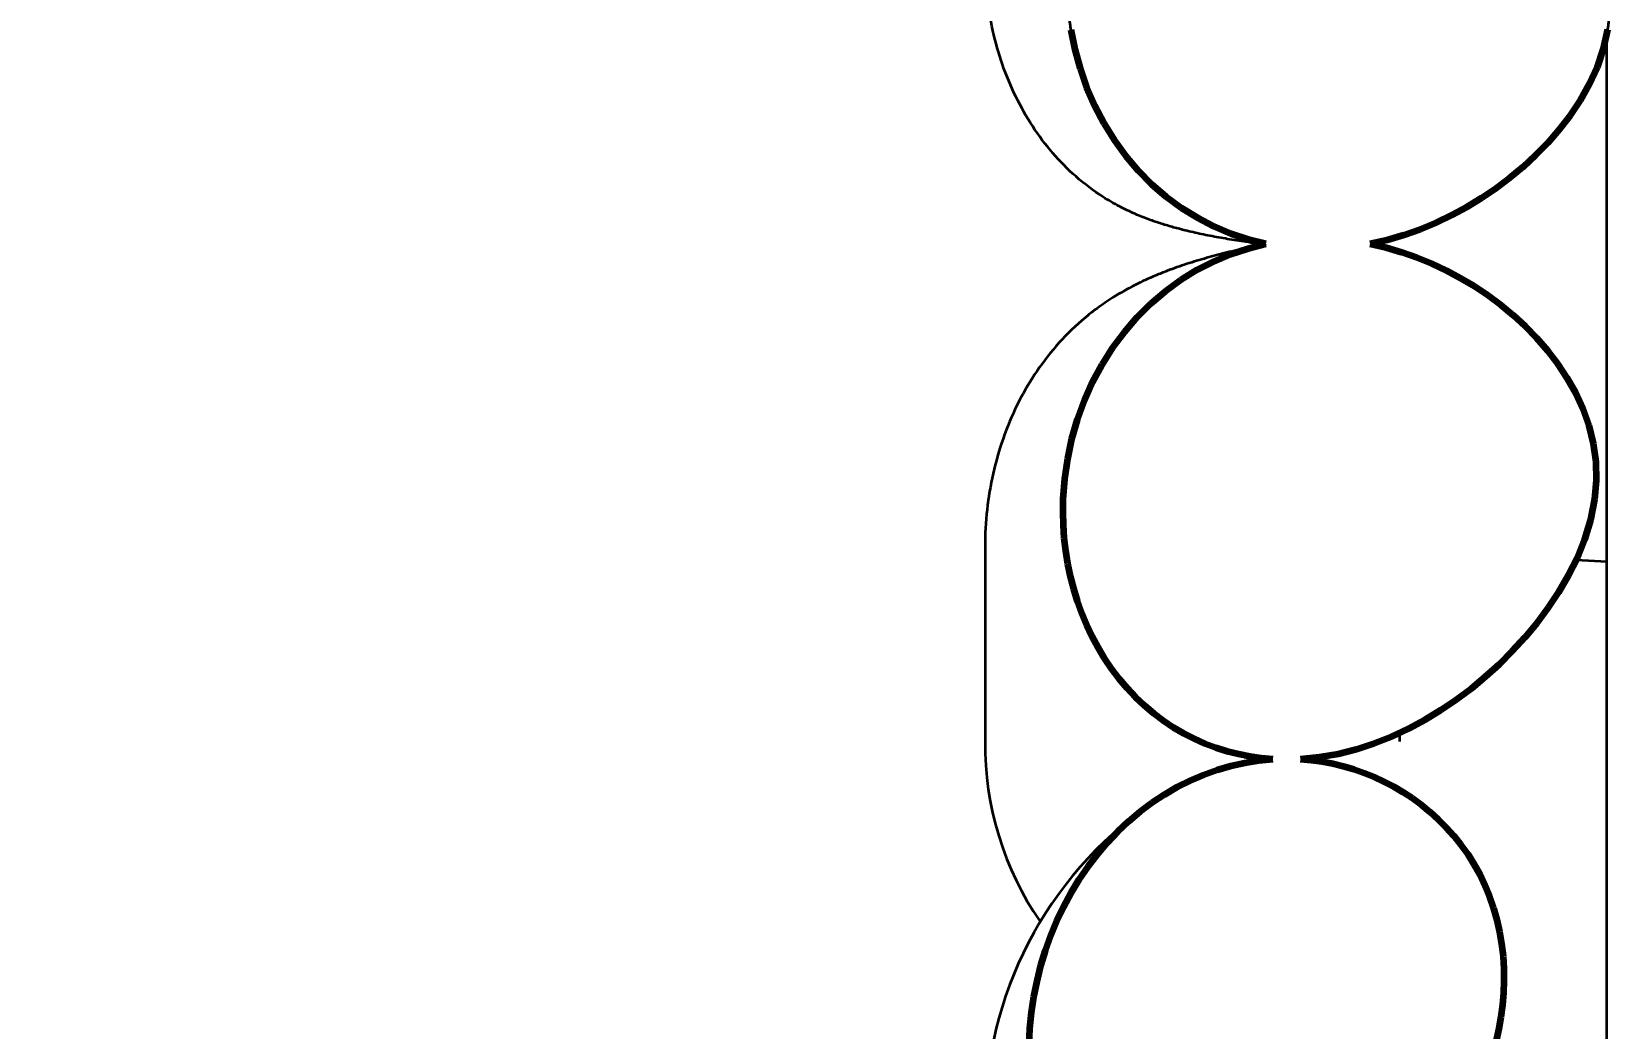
# Model space of a CAD drawing. Extents: x 23 to 417, y 3 to 294.
# Drawn here: x 144.159 to 144.768, y 95.22 to 95.605 of the extents above; entities that cross this region are included whole.
import ezdxf
from ezdxf.enums import TextEntityAlignment as Align

# ---------------------------------------------------------------- set-up
doc = ezdxf.new("R2010")
doc.units = 0
doc.linetypes.add('DASHED', pattern=[15, 12, -3])
doc.layers.get('0').update_dxf_attribs({"lineweight": 13})
doc.styles.get("Standard").update_dxf_attribs({"font": 'isocp.shx'})
doc.dimstyles.get("Standard").update_dxf_attribs({"dimtxt": 2.5, "dimasz": 2.5, "dimexe": 1.25, "dimexo": 0.625, "dimtad": 1, "dimtxsty": 'Standard', "dimcen": 2.5, "dimadec": 0, "dimazin": 0, "dimtfac": 1, "dimtmove": 0, "dimatfit": 0, "dimfxl": 0, "dimarcsym": 0})

# ---------------------------------------------------------------- blocks, each defined once
blk = doc.blocks.new('*D489')
at = {"color": 30, "lineweight": 13, "transparency": 16777216}
for p, q in [((139.31065, 96.48874), (139.31065, 76.0052)), ((115.69101, 76.0052), (144.31065, 76.0052))]:
    blk.add_line(p, q, dxfattribs=at)
at = {"color": 30, "lineweight": 13, "ltscale": 0.117668, "transparency": 16777216}
blk.add_line((133.78065, 80.71192), (133.78065, 76.0052), dxfattribs=at)
at = {"color": 30, "lineweight": 13, "transparency": 16777216}
for points in [[(131.8488, 75.48756), (133.78065, 76.0052), (131.8488, 76.52284)], [(141.2425, 76.52284), (139.31065, 76.0052), (141.2425, 75.48756)]]:
    blk.add_lwpolyline(points, dxfattribs=at)
for s, height, width, p, p2 in [('[', 2, 1.552527, (124.72894, 78.0052), (125.5052, 78.0052)), (']', 2, 1.552524, (129.05909, 78.0052), (129.83535, 78.0052)), ('27.7', 2, 1.341762, (115.69101, 78.0052), (121.72894, 78.0052)), ('1', 2, 2.21984, (126.5052, 78.0052), (128.05909, 78.0052)), ('/', 1, 1.818182, (122.72894, 78.5052), (123.72894, 78.5052))]:
    blk.add_text(s, height=height, dxfattribs=dict(at, width=width)).set_placement(p, p2, align=Align.FIT)
blk = doc.blocks.new('BLOCK4554')
at = {"color": 7, "lineweight": 35, "ltscale": 0.026112}
blk.add_line((20.4333, -19.5837), (20.4333, -18.5392), dxfattribs=at)
at = {"color": 7, "lineweight": 35, "ltscale": 0.000183737}
blk.add_line((20.426, -18.5702), (20.4333, -18.57), dxfattribs=at)
at = {"color": 7, "lineweight": 35, "ltscale": 3.43308e-05}
blk.add_line((19.774, -18.9461), (19.7754, -18.9458), dxfattribs=at)
at = {"color": 7, "lineweight": 35, "ltscale": 0.009422}
blk.add_line((19.2333, -19.5299), (19.2333, -19.9068), dxfattribs=at)
at = {"color": 7, "lineweight": 35, "ltscale": 0.001481}
blk.add_line((20.3742, -19.5555), (20.4333, -19.5587), dxfattribs=at)
at = {"color": 7, "lineweight": 35, "ltscale": 0.085523}
blk.add_line((20.4333, -23.0047), (20.4333, -19.5837), dxfattribs=at)
at = {"color": 7, "lineweight": 35, "ltscale": 0.000410391}
blk.add_line((20.0333, -19.8903), (20.0333, -19.9068), dxfattribs=at)
at = {"color": 7, "lineweight": 35, "ltscale": 0.001175}
blk.add_line((19.9056, -19.9325), (19.8597, -19.9425), dxfattribs=at)
at = {"color": 7, "lineweight": 35}
for centre, radius, start, end in [((19.8357, -19.9131), 0.6022, 179.3947, 214.5132), ((19.8201, -20.3926), 0.4531, 93.9852, 126.4545), ((19.813, -19.4633), 0.4783, 273.4965, 281.1693), ((19.9765, -20.6375), 0.7431, 124.9335, 180.2958), ((19.9105, -20.4955), 0.5909, 127.5789, 176.5969)]:
    blk.add_arc(centre, radius, start, end, dxfattribs=at)
for points, degree, knots in [([(19.7742, -18.9473), (19.7617, -18.9457), (19.7375, -18.9423), (19.7019, -18.9366), (19.6678, -18.9305), (19.6406, -18.9248), (19.6172, -18.9192), (19.5969, -18.9139), (19.5734, -18.907), (19.5486, -18.8985), (19.5216, -18.8877), (19.4917, -18.8735), (19.4527, -18.8508), (19.4082, -18.8173), (19.3628, -18.7712), (19.3239, -18.7192), (19.2914, -18.6617), (19.2657, -18.5997), (19.2471, -18.5342), (19.2358, -18.4662), (19.2333, -18.4202), (19.2333, -18.3971)], 3, [0, 0, 0, 0, 0.0376605, 0.073544, 0.1079766, 0.1415246, 0.1568704, 0.1802659, 0.2044992, 0.2303584, 0.2587991, 0.2918106, 0.3294063, 0.3941948, 0.4581616, 0.522802, 0.5886007, 0.6556095, 0.7236991, 0.7925537, 0.8618083, 0.8618083, 0.8618083, 0.8618083]), ([(19.7754, -18.9458), (19.7647, -18.9436), (19.7541, -18.941), (19.7435, -18.9382), (19.6746, -18.9171), (19.609, -18.8822), (19.5581, -18.8425), (19.4747, -18.7503), (19.4211, -18.6346), (19.4033, -18.5761), (19.3936, -18.5156), (19.3921, -18.4549)], 5, [1.4741789, 1.4741789, 1.4741789, 1.4741789, 1.4741789, 1.4741789, 1.5598756, 1.5598756, 1.5598756, 2.0367028, 2.0367028, 2.0367028, 2.4655981, 2.4655981, 2.4655981, 2.4655981, 2.4655981, 2.4655981]), ([(20.4369, -18.4549), (20.4383, -18.4691), (20.4388, -18.4834), (20.4385, -18.4981), (20.4361, -18.5267), (20.4306, -18.5545), (20.4271, -18.5684), (20.4128, -18.6138), (20.3921, -18.6549), (20.3749, -18.6823), (20.3352, -18.7363), (20.2893, -18.7829), (20.2633, -18.8061), (20.2081, -18.8492), (20.1479, -18.8848), (20.1164, -18.9008), (20.0699, -18.9206), (20.0213, -18.9354), (20.0066, -18.9394), (19.9917, -18.9429), (19.9767, -18.9458)], 5, [0, 0, 0, 0, 0, 0, 0.101273, 0.101273, 0.101273, 0.202865, 0.202865, 0.202865, 0.450057, 0.450057, 0.450057, 0.735866, 0.735866, 0.735866, 1.025678, 1.025678, 1.025678, 1.149868, 1.149868, 1.149868, 1.149868, 1.149868, 1.149868]), ([(19.774, -18.9461), (19.7627, -18.9484), (19.7378, -18.9536), (19.7, -18.9624), (19.6608, -18.9727), (19.6225, -18.9843), (19.5898, -18.9958), (19.5563, -19.0092), (19.5209, -19.0255), (19.4832, -19.0468), (19.449, -19.07), (19.4112, -19.1002), (19.3693, -19.1422), (19.3276, -19.1975), (19.2935, -19.2575), (19.2668, -19.3217), (19.2475, -19.3892), (19.2359, -19.459), (19.2333, -19.5062), (19.2333, -19.5299)], 3, [0, 0, 0, 0, 0.0347327, 0.0761345, 0.1164245, 0.1562787, 0.1963872, 0.2200768, 0.2645008, 0.3135104, 0.349514, 0.3885817, 0.4583919, 0.526922, 0.5956062, 0.6649507, 0.7350227, 0.8057043, 0.876698, 0.876698, 0.876698, 0.876698]), ([(19.7754, -18.9458), (19.7644, -18.9482), (19.7534, -18.9508), (19.7425, -18.9538), (19.6728, -18.9751), (19.6065, -19.0105), (19.5552, -19.0505), (19.4709, -19.1427), (19.4159, -19.2585), (19.3974, -19.3171), (19.3868, -19.3777), (19.3843, -19.4385)], 5, [1.4458033, 1.4458033, 1.4458033, 1.4458033, 1.4458033, 1.4458033, 1.5343001, 1.5343001, 1.5343001, 2.0140553, 2.0140553, 2.0140553, 2.4442751, 2.4442751, 2.4442751, 2.4442751, 2.4442751, 2.4442751]), ([(20.4096, -19.4385), (20.4116, -19.4243), (20.4129, -19.4099), (20.4133, -19.3951), (20.4126, -19.3663), (20.4087, -19.3379), (20.406, -19.3238), (20.3986, -19.294), (20.3882, -19.2658), (20.3818, -19.2508), (20.3676, -19.2222), (20.3513, -19.1956), (20.3427, -19.1827), (20.3129, -19.1421), (20.2791, -19.1061), (20.2541, -19.083), (20.2006, -19.0401), (20.1421, -19.005), (20.1113, -18.9893), (20.0661, -18.9701), (20.019, -18.9558), (20.0051, -18.952), (19.9909, -18.9487), (19.9767, -18.9458)], 5, [0, 0, 0, 0, 0, 0, 0.102791, 0.102791, 0.102791, 0.203373, 0.203373, 0.203373, 0.323912, 0.323912, 0.323912, 0.444451, 0.444451, 0.444451, 0.720851, 0.720851, 0.720851, 1.003661, 1.003661, 1.003661, 1.121489, 1.121489, 1.121489, 1.121489, 1.121489, 1.121489]), ([(19.7886, -19.9406), (19.7421, -19.9378), (19.6957, -19.9286), (19.6504, -19.9125), (19.5562, -19.8614), (19.4803, -19.78), (19.4463, -19.7278), (19.4067, -19.6391), (19.3881, -19.543), (19.3842, -19.5083), (19.3829, -19.4733), (19.3843, -19.4385)], 5, [1.381325, 1.381325, 1.381325, 1.381325, 1.381325, 1.381325, 1.753008, 1.753008, 1.753008, 2.200039, 2.200039, 2.200039, 2.446139, 2.446139, 2.446139, 2.446139, 2.446139, 2.446139]), ([(20.4096, -19.4385), (20.4067, -19.4599), (20.4022, -19.4808), (20.3961, -19.5013), (20.3773, -19.5539), (20.352, -19.6014), (20.3343, -19.6296), (20.2942, -19.686), (20.2484, -19.7365), (20.223, -19.7615), (20.1526, -19.8236), (20.0731, -19.8744), (20.0201, -19.9011), (19.9639, -19.9211), (19.9056, -19.9325)], 5, [0, 0, 0, 0, 0, 0, 0.154819, 0.154819, 0.154819, 0.419972, 0.419972, 0.419972, 0.712913, 0.712913, 0.712913, 1.192317, 1.192317, 1.192317, 1.192317, 1.192317, 1.192317]), ([(20.2249, -20.4604), (20.2291, -20.4384), (20.2323, -20.416), (20.2343, -20.3932), (20.2358, -20.3485), (20.2319, -20.3035), (20.2286, -20.2815), (20.2206, -20.2443), (20.2085, -20.2086), (20.2026, -20.1936), (20.1895, -20.1648), (20.174, -20.1378), (20.1656, -20.1247), (20.1197, -20.0601), (20.0609, -20.0097), (20.0078, -19.9787), (19.9416, -19.9541), (19.8725, -19.9435), (19.8624, -19.9422), (19.8523, -19.9413), (19.8422, -19.9406)], 5, [0, 0, 0, 0, 0, 0, 0.165354, 0.165354, 0.165354, 0.320385, 0.320385, 0.320385, 0.435411, 0.435411, 0.435411, 0.550437, 0.550437, 0.550437, 1.030901, 1.030901, 1.030901, 1.112535, 1.112535, 1.112535, 1.112535, 1.112535, 1.112535]), ([(19.9524, -20.8929), (19.9294, -20.9095), (19.9053, -20.9248), (19.8803, -20.9383), (19.8112, -20.9691), (19.7367, -20.9841), (19.6888, -20.9858), (19.5875, -20.971), (19.4961, -20.9185), (19.4529, -20.8805), (19.3787, -20.7875), (19.3351, -20.6719), (19.3213, -20.6092), (19.3156, -20.5409), (19.3191, -20.473), (19.3194, -20.4688), (19.3197, -20.4646), (19.32, -20.4604)], 5, [0.814904, 0.814904, 0.814904, 0.814904, 0.814904, 0.814904, 1.040854, 1.040854, 1.040854, 1.41846, 1.41846, 1.41846, 1.845919, 1.845919, 1.845919, 2.29368, 2.29368, 2.29368, 2.323077, 2.323077, 2.323077, 2.323077, 2.323077, 2.323077])]:
    blk.add_open_spline(points, degree=degree, knots=knots, dxfattribs=at)
blk = doc.blocks.new('BLOCK4563')
at = {"color": 7, "linetype": 'DASHED', "lineweight": 140, "ltscale": 0.000971327}
blk.add_line((19.4071, -18.5705), (19.3994, -18.5324), dxfattribs=at)
at = {"color": 7, "linetype": 'DASHED', "lineweight": 140, "ltscale": 0.000953093}
blk.add_line((20.4345, -18.5322), (20.4263, -18.5694), dxfattribs=at)
at = {"color": 7, "linetype": 'DASHED', "lineweight": 140, "ltscale": 0.00096848}
blk.add_line((19.4173, -18.6079), (19.4071, -18.5705), dxfattribs=at)
at = {"color": 7, "linetype": 'DASHED', "lineweight": 140, "ltscale": 0.000929133}
blk.add_line((20.4263, -18.5694), (20.4144, -18.6046), dxfattribs=at)
at = {"color": 7, "linetype": 'DASHED', "lineweight": 140, "ltscale": 0.000907487}
blk.add_line((20.4144, -18.6046), (20.3993, -18.6377), dxfattribs=at)
at = {"color": 7, "linetype": 'DASHED', "lineweight": 140, "ltscale": 0.00096475}
blk.add_line((19.4301, -18.6443), (19.4173, -18.6079), dxfattribs=at)
at = {"color": 7, "linetype": 'DASHED', "lineweight": 140, "ltscale": 0.000960046}
blk.add_line((19.4454, -18.6795), (19.4301, -18.6443), dxfattribs=at)
at = {"color": 7, "linetype": 'DASHED', "lineweight": 140, "ltscale": 0.000891295}
blk.add_line((20.3993, -18.6377), (20.3819, -18.6687), dxfattribs=at)
at = {"color": 7, "linetype": 'DASHED', "lineweight": 140, "ltscale": 0.00095455}
blk.add_line((19.463, -18.7134), (19.4454, -18.6795), dxfattribs=at)
at = {"color": 7, "linetype": 'DASHED', "lineweight": 140, "ltscale": 0.000874588}
blk.add_line((20.3819, -18.6687), (20.3624, -18.6979), dxfattribs=at)
at = {"color": 7, "linetype": 'DASHED', "lineweight": 140, "ltscale": 0.000948466}
blk.add_line((19.483, -18.7456), (19.463, -18.7134), dxfattribs=at)
at = {"color": 7, "linetype": 'DASHED', "lineweight": 140, "ltscale": 0.000846793}
blk.add_line((20.3415, -18.7251), (20.3193, -18.7506), dxfattribs=at)
at = {"color": 7, "linetype": 'DASHED', "lineweight": 140, "ltscale": 0.000858156}
blk.add_line((20.3624, -18.6979), (20.3415, -18.7251), dxfattribs=at)
at = {"color": 7, "linetype": 'DASHED', "lineweight": 140, "ltscale": 0.000941726}
blk.add_line((19.5051, -18.7761), (19.483, -18.7456), dxfattribs=at)
at = {"color": 7, "linetype": 'DASHED', "lineweight": 140, "ltscale": 0.000840078}
blk.add_line((20.3193, -18.7506), (20.2959, -18.7747), dxfattribs=at)
at = {"color": 7, "linetype": 'DASHED', "lineweight": 140, "ltscale": 0.000934422}
blk.add_line((19.5293, -18.8046), (19.5051, -18.7761), dxfattribs=at)
at = {"color": 7, "linetype": 'DASHED', "lineweight": 140, "ltscale": 0.000835428}
blk.add_line((20.2959, -18.7747), (20.2713, -18.7974), dxfattribs=at)
at = {"color": 7, "linetype": 'DASHED', "lineweight": 140, "ltscale": 0.000926773}
blk.add_line((19.5553, -18.831), (19.5293, -18.8046), dxfattribs=at)
at = {"color": 7, "linetype": 'DASHED', "lineweight": 140, "ltscale": 0.000832393}
blk.add_line((20.2713, -18.7974), (20.2457, -18.8187), dxfattribs=at)
at = {"color": 7, "linetype": 'DASHED', "lineweight": 140, "ltscale": 0.000919018}
blk.add_line((19.5831, -18.8551), (19.5553, -18.831), dxfattribs=at)
at = {"color": 7, "linetype": 'DASHED', "lineweight": 140, "ltscale": 0.000830209}
blk.add_line((20.2192, -18.8387), (20.1917, -18.8574), dxfattribs=at)
at = {"color": 7, "linetype": 'DASHED', "lineweight": 140, "ltscale": 0.000830805}
blk.add_line((20.2457, -18.8187), (20.2192, -18.8387), dxfattribs=at)
at = {"color": 7, "linetype": 'DASHED', "lineweight": 140, "ltscale": 0.000911343}
blk.add_line((19.6125, -18.8767), (19.5831, -18.8551), dxfattribs=at)
at = {"color": 7, "linetype": 'DASHED', "lineweight": 140, "ltscale": 0.000903846}
blk.add_line((19.6432, -18.8958), (19.6125, -18.8767), dxfattribs=at)
at = {"color": 7, "linetype": 'DASHED', "lineweight": 140, "ltscale": 0.000831272}
blk.add_line((20.1634, -18.8746), (20.1341, -18.8905), dxfattribs=at)
at = {"color": 7, "linetype": 'DASHED', "lineweight": 140, "ltscale": 0.000830359}
blk.add_line((20.1917, -18.8574), (20.1634, -18.8746), dxfattribs=at)
at = {"color": 7, "linetype": 'DASHED', "lineweight": 140, "ltscale": 0.000896672}
blk.add_line((19.675, -18.9123), (19.6432, -18.8958), dxfattribs=at)
at = {"color": 7, "linetype": 'DASHED', "lineweight": 140, "ltscale": 0.00083448}
blk.add_line((20.1041, -18.9049), (20.0733, -18.9177), dxfattribs=at)
at = {"color": 7, "linetype": 'DASHED', "lineweight": 140, "ltscale": 0.000832662}
blk.add_line((20.1341, -18.8905), (20.1041, -18.9049), dxfattribs=at)
at = {"color": 7, "linetype": 'DASHED', "lineweight": 140, "ltscale": 0.000889876}
blk.add_line((19.7078, -18.9261), (19.675, -18.9123), dxfattribs=at)
at = {"color": 7, "linetype": 'DASHED', "lineweight": 140, "ltscale": 0.000883398}
blk.add_line((19.7413, -18.9373), (19.7078, -18.9261), dxfattribs=at)
at = {"color": 7, "linetype": 'DASHED', "lineweight": 140, "ltscale": 0.000877228}
blk.add_line((19.7754, -18.9458), (19.7413, -18.9373), dxfattribs=at)
at = {"color": 7, "linetype": 'DASHED', "lineweight": 140, "ltscale": 0.00084231}
blk.add_line((20.0095, -18.9383), (19.9767, -18.9458), dxfattribs=at)
at = {"color": 7, "linetype": 'DASHED', "lineweight": 140, "ltscale": 0.000839333}
blk.add_line((20.0417, -18.9289), (20.0095, -18.9383), dxfattribs=at)
at = {"color": 7, "linetype": 'DASHED', "lineweight": 140, "ltscale": 0.000836691}
blk.add_line((20.0733, -18.9177), (20.0417, -18.9289), dxfattribs=at)
at = {"color": 7, "linetype": 'DASHED', "lineweight": 140, "ltscale": 0.00089684}
blk.add_line((19.6742, -18.9796), (19.7073, -18.9656), dxfattribs=at)
at = {"color": 7, "linetype": 'DASHED', "lineweight": 140, "ltscale": 0.000890048}
blk.add_line((19.7073, -18.9656), (19.7411, -18.9544), dxfattribs=at)
at = {"color": 7, "linetype": 'DASHED', "lineweight": 140, "ltscale": 0.000883739}
blk.add_line((19.7411, -18.9544), (19.7754, -18.9458), dxfattribs=at)
at = {"color": 7, "linetype": 'DASHED', "lineweight": 140, "ltscale": 0.000784643}
blk.add_line((19.9767, -18.9458), (20.0073, -18.9529), dxfattribs=at)
at = {"color": 7, "linetype": 'DASHED', "lineweight": 140, "ltscale": 0.000782262}
blk.add_line((20.0073, -18.9529), (20.0373, -18.9616), dxfattribs=at)
at = {"color": 7, "linetype": 'DASHED', "lineweight": 140, "ltscale": 0.000780342}
blk.add_line((20.0373, -18.9616), (20.0668, -18.9719), dxfattribs=at)
at = {"color": 7, "linetype": 'DASHED', "lineweight": 140, "ltscale": 0.00091113}
blk.add_line((19.6111, -19.0153), (19.6421, -18.9961), dxfattribs=at)
at = {"color": 7, "linetype": 'DASHED', "lineweight": 140, "ltscale": 0.00090379}
blk.add_line((19.6421, -18.9961), (19.6742, -18.9796), dxfattribs=at)
at = {"color": 7, "linetype": 'DASHED', "lineweight": 140, "ltscale": 0.000778778}
blk.add_line((20.0668, -18.9719), (20.0956, -18.9837), dxfattribs=at)
at = {"color": 7, "linetype": 'DASHED', "lineweight": 140, "ltscale": 0.000777574}
blk.add_line((20.0956, -18.9837), (20.1237, -18.997), dxfattribs=at)
at = {"color": 7, "linetype": 'DASHED', "lineweight": 140, "ltscale": 0.000776954}
blk.add_line((20.1237, -18.997), (20.1511, -19.0117), dxfattribs=at)
at = {"color": 7, "linetype": 'DASHED', "lineweight": 140, "ltscale": 0.000918726}
blk.add_line((19.5814, -19.037), (19.6111, -19.0153), dxfattribs=at)
at = {"color": 7, "linetype": 'DASHED', "lineweight": 140, "ltscale": 0.000776775}
blk.add_line((20.1511, -19.0117), (20.1778, -19.0277), dxfattribs=at)
at = {"color": 7, "linetype": 'DASHED', "lineweight": 140, "ltscale": 0.00077723}
blk.add_line((20.1778, -19.0277), (20.2036, -19.045), dxfattribs=at)
at = {"color": 7, "linetype": 'DASHED', "lineweight": 140, "ltscale": 0.000934413}
blk.add_line((19.5268, -19.0875), (19.5532, -19.0611), dxfattribs=at)
at = {"color": 7, "linetype": 'DASHED', "lineweight": 140, "ltscale": 0.000926589}
blk.add_line((19.5532, -19.0611), (19.5814, -19.037), dxfattribs=at)
at = {"color": 7, "linetype": 'DASHED', "lineweight": 140, "ltscale": 0.000778572}
blk.add_line((20.2036, -19.045), (20.2285, -19.0636), dxfattribs=at)
at = {"color": 7, "linetype": 'DASHED', "lineweight": 140, "ltscale": 0.000942077}
blk.add_line((19.5022, -19.116), (19.5268, -19.0875), dxfattribs=at)
at = {"color": 7, "linetype": 'DASHED', "lineweight": 140, "ltscale": 0.000780825}
blk.add_line((20.2285, -19.0636), (20.2526, -19.0836), dxfattribs=at)
at = {"color": 7, "linetype": 'DASHED', "lineweight": 140, "ltscale": 0.000784268}
blk.add_line((20.2526, -19.0836), (20.2756, -19.1048), dxfattribs=at)
at = {"color": 7, "linetype": 'DASHED', "lineweight": 140, "ltscale": 0.000949453}
blk.add_line((19.4796, -19.1466), (19.5022, -19.116), dxfattribs=at)
at = {"color": 7, "linetype": 'DASHED', "lineweight": 140, "ltscale": 0.000789254}
blk.add_line((20.2756, -19.1048), (20.2977, -19.1274), dxfattribs=at)
at = {"color": 7, "linetype": 'DASHED', "lineweight": 140, "ltscale": 0.000956159}
blk.add_line((19.4592, -19.1789), (19.4796, -19.1466), dxfattribs=at)
at = {"color": 7, "linetype": 'DASHED', "lineweight": 140, "ltscale": 0.000795943}
blk.add_line((20.2977, -19.1274), (20.3186, -19.1514), dxfattribs=at)
at = {"color": 7, "linetype": 'DASHED', "lineweight": 140, "ltscale": 0.000805045}
blk.add_line((20.3186, -19.1514), (20.3382, -19.177), dxfattribs=at)
at = {"color": 7, "linetype": 'DASHED', "lineweight": 140, "ltscale": 0.000962351}
blk.add_line((19.441, -19.2128), (19.4592, -19.1789), dxfattribs=at)
at = {"color": 7, "linetype": 'DASHED', "lineweight": 140, "ltscale": 0.00081731}
blk.add_line((20.3382, -19.177), (20.3563, -19.2042), dxfattribs=at)
at = {"color": 7, "linetype": 'DASHED', "lineweight": 140, "ltscale": 0.000967847}
blk.add_line((19.4252, -19.2482), (19.441, -19.2128), dxfattribs=at)
at = {"color": 7, "linetype": 'DASHED', "lineweight": 140, "ltscale": 0.000830614}
blk.add_line((20.3563, -19.2042), (20.3727, -19.2331), dxfattribs=at)
at = {"color": 7, "linetype": 'DASHED', "lineweight": 140, "ltscale": 0.000849792}
blk.add_line((20.3727, -19.2331), (20.3869, -19.264), dxfattribs=at)
at = {"color": 7, "linetype": 'DASHED', "lineweight": 140, "ltscale": 0.000972525}
blk.add_line((19.4119, -19.2847), (19.4252, -19.2482), dxfattribs=at)
at = {"color": 7, "linetype": 'DASHED', "lineweight": 140, "ltscale": 0.000867185}
blk.add_line((20.3869, -19.264), (20.3986, -19.2966), dxfattribs=at)
at = {"color": 7, "linetype": 'DASHED', "lineweight": 140, "ltscale": 0.000976312}
blk.add_line((19.4011, -19.3222), (19.4119, -19.2847), dxfattribs=at)
at = {"color": 7, "linetype": 'DASHED', "lineweight": 140, "ltscale": 0.000885896}
blk.add_line((20.3986, -19.2966), (20.407, -19.3311), dxfattribs=at)
at = {"color": 7, "linetype": 'DASHED', "lineweight": 140, "ltscale": 0.000979104}
blk.add_line((19.3929, -19.3605), (19.4011, -19.3222), dxfattribs=at)
at = {"color": 7, "linetype": 'DASHED', "lineweight": 140, "ltscale": 0.000898678}
blk.add_line((20.407, -19.3311), (20.4118, -19.3667), dxfattribs=at)
at = {"color": 7, "linetype": 'DASHED', "lineweight": 140, "ltscale": 0.000980815}
blk.add_line((19.3873, -19.3994), (19.3929, -19.3605), dxfattribs=at)
at = {"color": 7, "linetype": 'DASHED', "lineweight": 140, "ltscale": 0.000903087}
blk.add_line((20.4118, -19.3667), (20.4127, -19.4028), dxfattribs=at)
at = {"color": 7, "linetype": 'DASHED', "lineweight": 140, "ltscale": 0.000981632}
blk.add_line((19.3843, -19.4385), (19.3873, -19.3994), dxfattribs=at)
at = {"color": 7, "linetype": 'DASHED', "lineweight": 140, "ltscale": 0.000896578}
blk.add_line((20.4127, -19.4028), (20.4096, -19.4385), dxfattribs=at)
at = {"color": 7, "linetype": 'DASHED', "lineweight": 140, "ltscale": 0.000628148}
blk.add_line((19.3839, -19.4636), (19.3843, -19.4385), dxfattribs=at)
at = {"color": 7, "linetype": 'DASHED', "lineweight": 140, "ltscale": 0.001017}
blk.add_line((20.4096, -19.4385), (20.4018, -19.4784), dxfattribs=at)
at = {"color": 7, "linetype": 'DASHED', "lineweight": 140, "ltscale": 0.000627822}
blk.add_line((19.3845, -19.4888), (19.3839, -19.4636), dxfattribs=at)
at = {"color": 7, "linetype": 'DASHED', "lineweight": 140, "ltscale": 0.000996046}
blk.add_line((20.4018, -19.4784), (20.3902, -19.5165), dxfattribs=at)
at = {"color": 7, "linetype": 'DASHED', "lineweight": 140, "ltscale": 0.000627248}
blk.add_line((19.3863, -19.5138), (19.3845, -19.4888), dxfattribs=at)
at = {"color": 7, "linetype": 'DASHED', "lineweight": 140, "ltscale": 0.00062635}
blk.add_line((19.3892, -19.5387), (19.3863, -19.5138), dxfattribs=at)
at = {"color": 7, "linetype": 'DASHED', "lineweight": 140, "ltscale": 0.000967195}
blk.add_line((20.3902, -19.5165), (20.3757, -19.5524), dxfattribs=at)
at = {"color": 7, "linetype": 'DASHED', "lineweight": 140, "ltscale": 0.00062515}
blk.add_line((19.3931, -19.5634), (19.3892, -19.5387), dxfattribs=at)
at = {"color": 7, "linetype": 'DASHED', "lineweight": 140, "ltscale": 0.000623759}
blk.add_line((19.3982, -19.5878), (19.3931, -19.5634), dxfattribs=at)
at = {"color": 7, "linetype": 'DASHED', "lineweight": 140, "ltscale": 0.000946524}
blk.add_line((20.3757, -19.5524), (20.3588, -19.5863), dxfattribs=at)
at = {"color": 7, "linetype": 'DASHED', "lineweight": 140, "ltscale": 0.000622072}
blk.add_line((19.4044, -19.6119), (19.3982, -19.5878), dxfattribs=at)
at = {"color": 7, "linetype": 'DASHED', "lineweight": 140, "ltscale": 0.000930685}
blk.add_line((20.3588, -19.5863), (20.34, -19.6184), dxfattribs=at)
at = {"color": 7, "linetype": 'DASHED', "lineweight": 140, "ltscale": 0.00062014}
blk.add_line((19.4117, -19.6356), (19.4044, -19.6119), dxfattribs=at)
at = {"color": 7, "linetype": 'DASHED', "lineweight": 140, "ltscale": 0.000618037}
blk.add_line((19.4201, -19.6588), (19.4117, -19.6356), dxfattribs=at)
at = {"color": 7, "linetype": 'DASHED', "lineweight": 140, "ltscale": 0.00091831}
blk.add_line((20.34, -19.6184), (20.3196, -19.649), dxfattribs=at)
at = {"color": 7, "linetype": 'DASHED', "lineweight": 140, "ltscale": 0.000615648}
blk.add_line((19.4295, -19.6816), (19.4201, -19.6588), dxfattribs=at)
at = {"color": 7, "linetype": 'DASHED', "lineweight": 140, "ltscale": 0.000909034}
blk.add_line((20.3196, -19.649), (20.2979, -19.6781), dxfattribs=at)
at = {"color": 7, "linetype": 'DASHED', "lineweight": 140, "ltscale": 0.000613049}
blk.add_line((19.4401, -19.7037), (19.4295, -19.6816), dxfattribs=at)
at = {"color": 7, "linetype": 'DASHED', "lineweight": 140, "ltscale": 0.000902509}
blk.add_line((20.2979, -19.6781), (20.2748, -19.7059), dxfattribs=at)
at = {"color": 7, "linetype": 'DASHED', "lineweight": 140, "ltscale": 0.000610233}
blk.add_line((19.4516, -19.7253), (19.4401, -19.7037), dxfattribs=at)
at = {"color": 7, "linetype": 'DASHED', "lineweight": 140, "ltscale": 0.000607196}
blk.add_line((19.4642, -19.746), (19.4516, -19.7253), dxfattribs=at)
at = {"color": 7, "linetype": 'DASHED', "lineweight": 140, "ltscale": 0.000898076}
blk.add_line((20.2748, -19.7059), (20.2506, -19.7324), dxfattribs=at)
at = {"color": 7, "linetype": 'DASHED', "lineweight": 140, "ltscale": 0.000604004}
blk.add_line((19.4777, -19.766), (19.4642, -19.746), dxfattribs=at)
at = {"color": 7, "linetype": 'DASHED', "lineweight": 140, "ltscale": 0.000893994}
blk.add_line((20.2252, -19.7577), (20.1988, -19.7818), dxfattribs=at)
at = {"color": 7, "linetype": 'DASHED', "lineweight": 140, "ltscale": 0.000895368}
blk.add_line((20.2506, -19.7324), (20.2252, -19.7577), dxfattribs=at)
at = {"color": 7, "linetype": 'DASHED', "lineweight": 140, "ltscale": 0.000600677}
blk.add_line((19.4922, -19.7852), (19.4777, -19.766), dxfattribs=at)
at = {"color": 7, "linetype": 'DASHED', "lineweight": 140, "ltscale": 0.000597242}
blk.add_line((19.5076, -19.8035), (19.4922, -19.7852), dxfattribs=at)
at = {"color": 7, "linetype": 'DASHED', "lineweight": 140, "ltscale": 0.000893778}
blk.add_line((20.1988, -19.7818), (20.1713, -19.8046), dxfattribs=at)
at = {"color": 7, "linetype": 'DASHED', "lineweight": 140, "ltscale": 0.000593766}
blk.add_line((19.5239, -19.8208), (19.5076, -19.8035), dxfattribs=at)
at = {"color": 7, "linetype": 'DASHED', "lineweight": 140, "ltscale": 0.000590204}
blk.add_line((19.541, -19.837), (19.5239, -19.8208), dxfattribs=at)
at = {"color": 7, "linetype": 'DASHED', "lineweight": 140, "ltscale": 0.00089429}
blk.add_line((20.1713, -19.8046), (20.1427, -19.8261), dxfattribs=at)
at = {"color": 7, "linetype": 'DASHED', "lineweight": 140, "ltscale": 0.000586776}
blk.add_line((19.5589, -19.8522), (19.541, -19.837), dxfattribs=at)
at = {"color": 7, "linetype": 'DASHED', "lineweight": 140, "ltscale": 0.000583322}
blk.add_line((19.5775, -19.8663), (19.5589, -19.8522), dxfattribs=at)
at = {"color": 7, "linetype": 'DASHED', "lineweight": 140, "ltscale": 0.000897941}
blk.add_line((20.1131, -19.8463), (20.0824, -19.8649), dxfattribs=at)
at = {"color": 7, "linetype": 'DASHED', "lineweight": 140, "ltscale": 0.000895795}
blk.add_line((20.1427, -19.8261), (20.1131, -19.8463), dxfattribs=at)
at = {"color": 7, "linetype": 'DASHED', "lineweight": 140, "ltscale": 0.000579884}
blk.add_line((19.5967, -19.8793), (19.5775, -19.8663), dxfattribs=at)
at = {"color": 7, "linetype": 'DASHED', "lineweight": 140, "ltscale": 0.000576498}
blk.add_line((19.6166, -19.891), (19.5967, -19.8793), dxfattribs=at)
at = {"color": 7, "linetype": 'DASHED', "lineweight": 140, "ltscale": 0.000902641}
blk.add_line((20.0506, -19.882), (20.0179, -19.8972), dxfattribs=at)
at = {"color": 7, "linetype": 'DASHED', "lineweight": 140, "ltscale": 0.000900315}
blk.add_line((20.0824, -19.8649), (20.0506, -19.882), dxfattribs=at)
at = {"color": 7, "linetype": 'DASHED', "lineweight": 140, "ltscale": 0.000573176}
blk.add_line((19.6369, -19.9015), (19.6166, -19.891), dxfattribs=at)
at = {"color": 7, "linetype": 'DASHED', "lineweight": 140, "ltscale": 0.000570054}
blk.add_line((19.6578, -19.9108), (19.6369, -19.9015), dxfattribs=at)
at = {"color": 7, "linetype": 'DASHED', "lineweight": 140, "ltscale": 0.000567213}
blk.add_line((19.679, -19.9189), (19.6578, -19.9108), dxfattribs=at)
at = {"color": 7, "linetype": 'DASHED', "lineweight": 140, "ltscale": 0.000907099}
blk.add_line((19.9843, -19.9106), (19.9498, -19.9218), dxfattribs=at)
at = {"color": 7, "linetype": 'DASHED', "lineweight": 140, "ltscale": 0.000904985}
blk.add_line((20.0179, -19.8972), (19.9843, -19.9106), dxfattribs=at)
at = {"color": 7, "linetype": 'DASHED', "lineweight": 140, "ltscale": 0.00056461}
blk.add_line((19.7005, -19.9257), (19.679, -19.9189), dxfattribs=at)
at = {"color": 7, "linetype": 'DASHED', "lineweight": 140, "ltscale": 0.000562205}
blk.add_line((19.7223, -19.9312), (19.7005, -19.9257), dxfattribs=at)
at = {"color": 7, "linetype": 'DASHED', "lineweight": 140, "ltscale": 0.00056015}
blk.add_line((19.7443, -19.9356), (19.7223, -19.9312), dxfattribs=at)
at = {"color": 7, "linetype": 'DASHED', "lineweight": 140, "ltscale": 0.00068278}
blk.add_line((19.7345, -19.9475), (19.7615, -19.9432), dxfattribs=at)
at = {"color": 7, "linetype": 'DASHED', "lineweight": 140, "ltscale": 0.000558301}
blk.add_line((19.7664, -19.9387), (19.7443, -19.9356), dxfattribs=at)
at = {"color": 7, "linetype": 'DASHED', "lineweight": 140, "ltscale": 0.000679656}
blk.add_line((19.7615, -19.9432), (19.7886, -19.9406), dxfattribs=at)
at = {"color": 7, "linetype": 'DASHED', "lineweight": 140, "ltscale": 0.000556707}
blk.add_line((19.7886, -19.9406), (19.7664, -19.9387), dxfattribs=at)
at = {"color": 7, "linetype": 'DASHED', "lineweight": 140, "ltscale": 0.000914784}
blk.add_line((19.8786, -19.937), (19.8422, -19.9406), dxfattribs=at)
at = {"color": 7, "linetype": 'DASHED', "lineweight": 140, "ltscale": 0.000524416}
blk.add_line((19.8422, -19.9406), (19.8631, -19.9425), dxfattribs=at)
at = {"color": 7, "linetype": 'DASHED', "lineweight": 140, "ltscale": 0.000523781}
blk.add_line((19.8631, -19.9425), (19.8838, -19.9453), dxfattribs=at)
at = {"color": 7, "linetype": 'DASHED', "lineweight": 140, "ltscale": 0.000911833}
blk.add_line((19.9145, -19.9307), (19.8786, -19.937), dxfattribs=at)
at = {"color": 7, "linetype": 'DASHED', "lineweight": 140, "ltscale": 0.000909346}
blk.add_line((19.9498, -19.9218), (19.9145, -19.9307), dxfattribs=at)
at = {"color": 7, "linetype": 'DASHED', "lineweight": 140, "ltscale": 0.000699531}
blk.add_line((19.6294, -19.9816), (19.6551, -19.9706), dxfattribs=at)
at = {"color": 7, "linetype": 'DASHED', "lineweight": 140, "ltscale": 0.00069485}
blk.add_line((19.6551, -19.9706), (19.6812, -19.9612), dxfattribs=at)
at = {"color": 7, "linetype": 'DASHED', "lineweight": 140, "ltscale": 0.000690421}
blk.add_line((19.6812, -19.9612), (19.7078, -19.9535), dxfattribs=at)
at = {"color": 7, "linetype": 'DASHED', "lineweight": 140, "ltscale": 0.000686375}
blk.add_line((19.7078, -19.9535), (19.7345, -19.9475), dxfattribs=at)
at = {"color": 7, "linetype": 'DASHED', "lineweight": 140, "ltscale": 0.000523299}
blk.add_line((19.8838, -19.9453), (19.9044, -19.9492), dxfattribs=at)
at = {"color": 7, "linetype": 'DASHED', "lineweight": 140, "ltscale": 0.000523156}
blk.add_line((19.9044, -19.9492), (19.9247, -19.9541), dxfattribs=at)
at = {"color": 7, "linetype": 'DASHED', "lineweight": 140, "ltscale": 0.000523554}
blk.add_line((19.9247, -19.9541), (19.9448, -19.96), dxfattribs=at)
at = {"color": 7, "linetype": 'DASHED', "lineweight": 140, "ltscale": 0.000524213}
blk.add_line((19.9448, -19.96), (19.9646, -19.9668), dxfattribs=at)
at = {"color": 7, "linetype": 'DASHED', "lineweight": 140, "ltscale": 0.000525251}
blk.add_line((19.9646, -19.9668), (19.9841, -19.9747), dxfattribs=at)
at = {"color": 7, "linetype": 'DASHED', "lineweight": 140, "ltscale": 0.000526649}
blk.add_line((19.9841, -19.9747), (20.0032, -19.9835), dxfattribs=at)
at = {"color": 7, "linetype": 'DASHED', "lineweight": 140, "ltscale": 0.000709539}
blk.add_line((19.5797, -20.0086), (19.6042, -19.9943), dxfattribs=at)
at = {"color": 7, "linetype": 'DASHED', "lineweight": 140, "ltscale": 0.000704447}
blk.add_line((19.6042, -19.9943), (19.6294, -19.9816), dxfattribs=at)
at = {"color": 7, "linetype": 'DASHED', "lineweight": 140, "ltscale": 0.000528399}
blk.add_line((20.0032, -19.9835), (20.022, -19.9933), dxfattribs=at)
at = {"color": 7, "linetype": 'DASHED', "lineweight": 140, "ltscale": 0.000530428}
blk.add_line((20.022, -19.9933), (20.0402, -20.0041), dxfattribs=at)
at = {"color": 7, "linetype": 'DASHED', "lineweight": 140, "ltscale": 0.000532792}
blk.add_line((20.0402, -20.0041), (20.058, -20.0159), dxfattribs=at)
at = {"color": 7, "linetype": 'DASHED', "lineweight": 140, "ltscale": 0.000719767}
blk.add_line((19.5328, -20.0416), (19.5558, -20.0244), dxfattribs=at)
at = {"color": 7, "linetype": 'DASHED', "lineweight": 140, "ltscale": 0.000714632}
blk.add_line((19.5558, -20.0244), (19.5797, -20.0086), dxfattribs=at)
at = {"color": 7, "linetype": 'DASHED', "lineweight": 140, "ltscale": 0.000535501}
blk.add_line((20.058, -20.0159), (20.0753, -20.0286), dxfattribs=at)
at = {"color": 7, "linetype": 'DASHED', "lineweight": 140, "ltscale": 0.00053852}
blk.add_line((20.0753, -20.0286), (20.092, -20.0422), dxfattribs=at)
at = {"color": 7, "linetype": 'DASHED', "lineweight": 140, "ltscale": 0.000730094}
blk.add_line((19.4894, -20.0804), (19.5107, -20.0604), dxfattribs=at)
at = {"color": 7, "linetype": 'DASHED', "lineweight": 140, "ltscale": 0.000724987}
blk.add_line((19.5107, -20.0604), (19.5328, -20.0416), dxfattribs=at)
at = {"color": 7, "linetype": 'DASHED', "lineweight": 140, "ltscale": 0.000541923}
blk.add_line((20.092, -20.0422), (20.108, -20.0568), dxfattribs=at)
at = {"color": 7, "linetype": 'DASHED', "lineweight": 140, "ltscale": 0.000545757}
blk.add_line((20.108, -20.0568), (20.1234, -20.0723), dxfattribs=at)
at = {"color": 7, "linetype": 'DASHED', "lineweight": 140, "ltscale": 0.000735121}
blk.add_line((19.4692, -20.1018), (19.4894, -20.0804), dxfattribs=at)
at = {"color": 7, "linetype": 'DASHED', "lineweight": 140, "ltscale": 0.000550045}
blk.add_line((20.1234, -20.0723), (20.138, -20.0887), dxfattribs=at)
at = {"color": 7, "linetype": 'DASHED', "lineweight": 140, "ltscale": 0.000554895}
blk.add_line((20.138, -20.0887), (20.1518, -20.1061), dxfattribs=at)
at = {"color": 7, "linetype": 'DASHED', "lineweight": 140, "ltscale": 0.000744557}
blk.add_line((19.4321, -20.1481), (19.4501, -20.1244), dxfattribs=at)
at = {"color": 7, "linetype": 'DASHED', "lineweight": 140, "ltscale": 0.0007399}
blk.add_line((19.4501, -20.1244), (19.4692, -20.1018), dxfattribs=at)
at = {"color": 7, "linetype": 'DASHED', "lineweight": 140, "ltscale": 0.000560793}
blk.add_line((20.1518, -20.1061), (20.1648, -20.1243), dxfattribs=at)
at = {"color": 7, "linetype": 'DASHED', "lineweight": 140, "ltscale": 0.000566848}
blk.add_line((20.1648, -20.1243), (20.1769, -20.1435), dxfattribs=at)
at = {"color": 7, "linetype": 'DASHED', "lineweight": 140, "ltscale": 0.000748861}
blk.add_line((19.4152, -20.1729), (19.4321, -20.1481), dxfattribs=at)
at = {"color": 7, "linetype": 'DASHED', "lineweight": 140, "ltscale": 0.0005716}
blk.add_line((20.1769, -20.1435), (20.188, -20.1635), dxfattribs=at)
at = {"color": 7, "linetype": 'DASHED', "lineweight": 140, "ltscale": 0.000752895}
blk.add_line((19.3996, -20.1986), (19.4152, -20.1729), dxfattribs=at)
at = {"color": 7, "linetype": 'DASHED', "lineweight": 140, "ltscale": 0.000577023}
blk.add_line((20.188, -20.1635), (20.1981, -20.1843), dxfattribs=at)
at = {"color": 7, "linetype": 'DASHED', "lineweight": 140, "ltscale": 0.000583328}
blk.add_line((20.1981, -20.1843), (20.207, -20.2059), dxfattribs=at)
at = {"color": 7, "linetype": 'DASHED', "lineweight": 140, "ltscale": 0.000756632}
blk.add_line((19.3853, -20.2253), (19.3996, -20.1986), dxfattribs=at)
at = {"color": 7, "linetype": 'DASHED', "lineweight": 140, "ltscale": 0.000587266}
blk.add_line((20.207, -20.2059), (20.2147, -20.2281), dxfattribs=at)
at = {"color": 7, "linetype": 'DASHED', "lineweight": 140, "ltscale": 0.000759935}
blk.add_line((19.3722, -20.2527), (19.3853, -20.2253), dxfattribs=at)
at = {"color": 7, "linetype": 'DASHED', "lineweight": 140, "ltscale": 0.000589638}
blk.add_line((20.2147, -20.2281), (20.2211, -20.2507), dxfattribs=at)
at = {"color": 7, "linetype": 'DASHED', "lineweight": 140, "ltscale": 0.000762991}
blk.add_line((19.3605, -20.2809), (19.3722, -20.2527), dxfattribs=at)
at = {"color": 7, "linetype": 'DASHED', "lineweight": 140, "ltscale": 0.0005936}
blk.add_line((20.2211, -20.2507), (20.2263, -20.2739), dxfattribs=at)
at = {"color": 7, "linetype": 'DASHED', "lineweight": 140, "ltscale": 0.000596497}
blk.add_line((20.2263, -20.2739), (20.2303, -20.2974), dxfattribs=at)
at = {"color": 7, "linetype": 'DASHED', "lineweight": 140, "ltscale": 0.000767801}
blk.add_line((19.3413, -20.3391), (19.3502, -20.3097), dxfattribs=at)
at = {"color": 7, "linetype": 'DASHED', "lineweight": 140, "ltscale": 0.00076557}
blk.add_line((19.3502, -20.3097), (19.3605, -20.2809), dxfattribs=at)
at = {"color": 7, "linetype": 'DASHED', "lineweight": 140, "ltscale": 0.00059584}
blk.add_line((20.2303, -20.2974), (20.2329, -20.3211), dxfattribs=at)
at = {"color": 7, "linetype": 'DASHED', "lineweight": 140, "ltscale": 0.000769524}
blk.add_line((19.3337, -20.369), (19.3413, -20.3391), dxfattribs=at)
at = {"color": 7, "linetype": 'DASHED', "lineweight": 140, "ltscale": 0.000592176}
blk.add_line((20.2329, -20.3211), (20.2343, -20.3448), dxfattribs=at)
at = {"color": 7, "linetype": 'DASHED', "lineweight": 140, "ltscale": 0.000770801}
blk.add_line((19.3277, -20.3992), (19.3337, -20.369), dxfattribs=at)
at = {"color": 7, "linetype": 'DASHED', "lineweight": 140, "ltscale": 0.000585659}
blk.add_line((20.2345, -20.3683), (20.2336, -20.3917), dxfattribs=at)
at = {"color": 7, "linetype": 'DASHED', "lineweight": 140, "ltscale": 0.000588919}
blk.add_line((20.2343, -20.3448), (20.2345, -20.3683), dxfattribs=at)
at = {"color": 7, "linetype": 'DASHED', "lineweight": 140, "ltscale": 0.000771633}
blk.add_line((19.3231, -20.4297), (19.3277, -20.3992), dxfattribs=at)
at = {"color": 7, "linetype": 'DASHED', "lineweight": 140, "ltscale": 0.000581748}
blk.add_line((20.2336, -20.3917), (20.2317, -20.4149), dxfattribs=at)
at = {"color": 7, "linetype": 'DASHED', "lineweight": 140, "ltscale": 0.000771907}
blk.add_line((19.32, -20.4604), (19.3231, -20.4297), dxfattribs=at)
at = {"color": 7, "linetype": 'DASHED', "lineweight": 140, "ltscale": 0.000577441}
blk.add_line((20.2317, -20.4149), (20.2287, -20.4378), dxfattribs=at)
at = {"color": 7, "linetype": 'DASHED', "lineweight": 140, "ltscale": 0.000812046}
blk.add_line((19.3183, -20.4929), (19.32, -20.4604), dxfattribs=at)
at = {"color": 7, "linetype": 'DASHED', "lineweight": 140, "ltscale": 0.000766855}
blk.add_line((20.2249, -20.4604), (20.2184, -20.4904), dxfattribs=at)
at = {"color": 7, "linetype": 'DASHED', "lineweight": 140, "ltscale": 0.000572865}
blk.add_line((20.2287, -20.4378), (20.2249, -20.4604), dxfattribs=at)

msp = doc.modelspace()

# ---------------------------------------------------------------- block references
at = {"lineweight": 0, "xscale": 0.2, "yscale": 0.2, "zscale": 0.2}
for name in ['BLOCK4554', 'BLOCK4563']:
    msp.add_blockref(name, (140.68065, 99.31183), dxfattribs=at)

# ---------------------------------------------------------------- dimensions: what is measured, and where the dimension line sits
at = {"color": 0, "lineweight": 0}
dim = msp.add_linear_dim(base=(133.78065, 76.0052), p1=(139.31065, 96.68874), p2=(133.78065, 80.91192), angle=179.99905, dimstyle='Standard', override={"dimlfac": 5}, dxfattribs=at)
dim.commit()
dim.dimension.update_dxf_attribs({"geometry": '*D489', "text_midpoint": (122.76318, 76.0052), "dimtype": 160})

doc.saveas('drawing.dxf')
